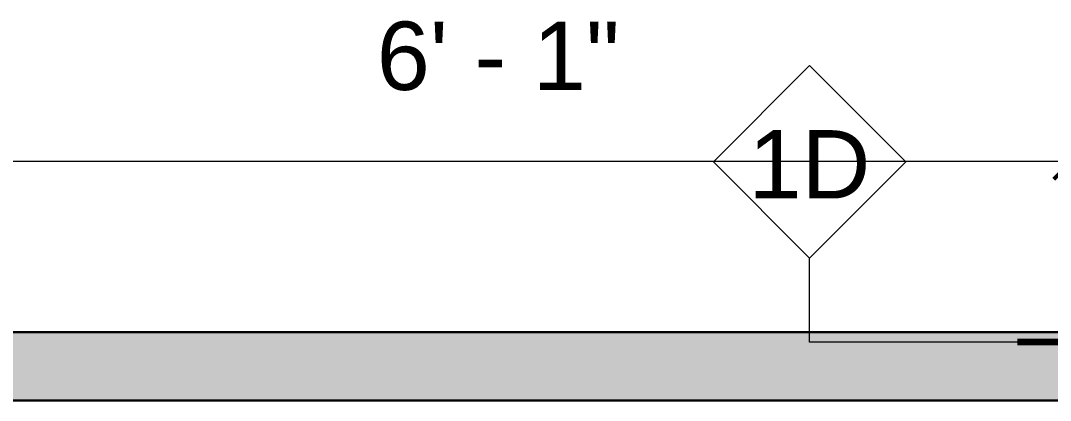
# Model space of a CAD drawing. Header units: inches. Extents: x 889 to 2667, y -546 to 1725.
# Drawn here: x 2240.9 to 2305.1, y 1184 to 1207.7 of the extents above; entities that cross this region are included whole.
import ezdxf

# ---------------------------------------------------------------- set-up
doc = ezdxf.new("R2010")
doc.units = ezdxf.units.IN
doc.header["$MEASUREMENT"] = 0
for name, color, linetype, lineweight in [('A-ANNO-DIMS', 211, 'Continuous', 9), ('A-ANNO-DIMS-48', 211, 'Continuous', 9), ('A-WALL-IDEN', 211, 'Continuous', 9), ('A-WALL-PATT', 111, 'Continuous', 18), ('I-WALL', 2, 'Continuous', 18)]:
    doc.layers.add(name, color=color, linetype=linetype, lineweight=lineweight)
doc.styles.add('Swis721 Lt BT_2', font='swissl.ttf', dxfattribs={"height": 4.257319})
doc.dimstyles.new('OTJ_-_3_32__Linear__1_2__Tolerance', dxfattribs={"dimscale": 12, "dimtxt": 4.5, "dimasz": 0.1875, "dimexe": 0.375, "dimexo": 0.25, "dimgap": 0.25, "dimtad": 1, "dimdec": 1, "dimrnd": 0.5, "dimzin": 3, "dimdsep": 46, "dimlunit": 4, "dimtxsty": 'Swis721 Lt BT_2', "dimblk1": 'OBLIQUE', "dimblk2": 'OBLIQUE', "dimsah": 1, "dimcen": 0.09, "dimdle": 0.375, "dimazin": 0, "dimtfac": 1, "dimtdec": 4, "dimtix": 1, "dimtmove": 0, "dimatfit": 3, "dimfxl": 1, "dimtvp": 1, "dimfrac": 2, "dimtolj": 1, "dimtzin": 0, "dimarcsym": 2})

# ---------------------------------------------------------------- blocks, each defined once
blk = doc.blocks.new('DIMBLOCK1-FIRST FLOOR CONSTRUCTION')
at = {"layer": 'A-ANNO-DIMS-48'}
for p, q in [((2233.595, 1197.539), (2233.595, 1203.448)), ((2306.44, 1197.539), (2306.44, 1203.448)), ((2229.095, 1198.948), (2310.94, 1198.948)), ((2233.595, 1198.948), (2233.595, 1197.539)), ((2306.44, 1198.948), (2306.44, 1197.539))]:
    blk.add_line(p, q, dxfattribs=at)
at = {"layer": 'A-ANNO-DIMS-48', "lineweight": 50}
for p, q in [((2233.595, 1198.948), (2234.72, 1200.073)), ((2306.44, 1198.948), (2307.565, 1200.073)), ((2233.595, 1198.948), (2232.47, 1197.823)), ((2306.44, 1198.948), (2305.315, 1197.823))]:
    blk.add_line(p, q, dxfattribs=at)
at = {"layer": 'A-ANNO-DIMS-48', "color": 0, "insert": (2263.125, 1207.634), "char_height": 4.2573, "width": 16.54286, "attachment_point": 1, "line_spacing_factor": 1.00667, "style": 'Swis721 Lt BT_2'}
blk.add_mtext('6\' - 1"', dxfattribs=at)
blk = doc.blocks.new('_Oblique')
at = {"color": 0, "linetype": 'ByBlock', "lineweight": -2}
blk.add_line((-0.5, -0.5), (0.5, 0.5), dxfattribs=at)
blk = doc.blocks.new('Wall Tag - 1_4_-62626-FIRST FLOOR CONSTRUCTION')
at = {"layer": 'A-WALL-IDEN'}
for p, q in [((-0.125, 0), (0, 0.125)), ((0, 0.125), (0.125, 0)), ((-0.125, 0), (0, -0.125)), ((0, -0.125), (0.125, 0))]:
    blk.add_line(p, q, dxfattribs=at)

msp = doc.modelspace()

# ---------------------------------------------------------------- hatches: boundary and pattern name
at = {"layer": 'A-WALL-PATT', "lineweight": 9}
h = msp.add_hatch(color=7, dxfattribs=at)
h.paths.add_polyline_path([(2327.005, 1184.036), (2426.414, 1184.036), (2426.414, 1188.286), (2362.94, 1188.286), (2362.94, 1188.19), (2362.881, 1188.131), (2361.915, 1188.131), (2361.905, 1184.641), (2361.824, 1184.502), (2361.685, 1184.422), (2361.605, 1184.411), (2346.896, 1184.422), (2346.756, 1184.502), (2346.676, 1184.642), (2346.665, 1184.722), (2346.665, 1188.131), (2345.749, 1188.131), (2345.69, 1188.19), (2345.69, 1188.286), (2002.815, 1188.286), (2002.815, 1184.036), (2303.713, 1184.036)], flags=0)
h.paths.add_polyline_path([(1966.815, 1184.036), (1966.815, 1188.286), (1958.315, 1188.286), (1958.106, 1184.728), (1958.94, 1184.036)], flags=0)

# ---------------------------------------------------------------- linework, layer by layer
at = {"layer": 'A-WALL-IDEN'}
for p, q in [((2290.104, 1187.654), (2290.104, 1192.89)), ((2309.065, 1187.654), (2290.104, 1187.654))]:
    msp.add_line(p, q, dxfattribs=at)
at = {"layer": 'A-WALL-IDEN', "lineweight": 90}
msp.add_line((2309.065, 1187.654), (2303.065, 1187.654), dxfattribs=at)
at = {"layer": 'I-WALL', "color": 135, "lineweight": 30}
for p, q in [((2306.44, 1188.286), (2233.595, 1188.286)), ((2002.815, 1184.036), (2426.414, 1184.036))]:
    msp.add_line(p, q, dxfattribs=at)

# ---------------------------------------------------------------- block references
at = {"layer": 'A-WALL-IDEN', "xscale": 47.99999999999997, "yscale": 47.99999999999997, "zscale": 47.99999999999997}
msp.add_blockref('Wall Tag - 1_4_-62626-FIRST FLOOR CONSTRUCTION', (2290.104, 1198.89), dxfattribs=at)

# ---------------------------------------------------------------- texts
at = {"layer": 'A-WALL-IDEN', "insert": (2290.09, 1200.875), "char_height": 4.2573, "width": 8.748, "attachment_point": 2, "line_spacing_factor": 1.00667, "style": 'Swis721 Lt BT_2'}
msp.add_mtext('1D', dxfattribs=at)

# ---------------------------------------------------------------- dimensions: what is measured, and where the dimension line sits
at = {"layer": 'A-ANNO-DIMS'}
dim = msp.add_linear_dim(base=(2306.44, 1198.948), p1=(2233.595, 1200.539), p2=(2306.44, 1200.539), dimstyle='OTJ_-_3_32__Linear__1_2__Tolerance', override={"dimpost": '<>', "dimfxl": 72.844664}, dxfattribs=at)
dim.commit()
dim.dimension.update_dxf_attribs({"geometry": 'DIMBLOCK1-FIRST FLOOR CONSTRUCTION', "text_midpoint": (2270.018, 1204.136)})

doc.saveas('drawing.dxf')
